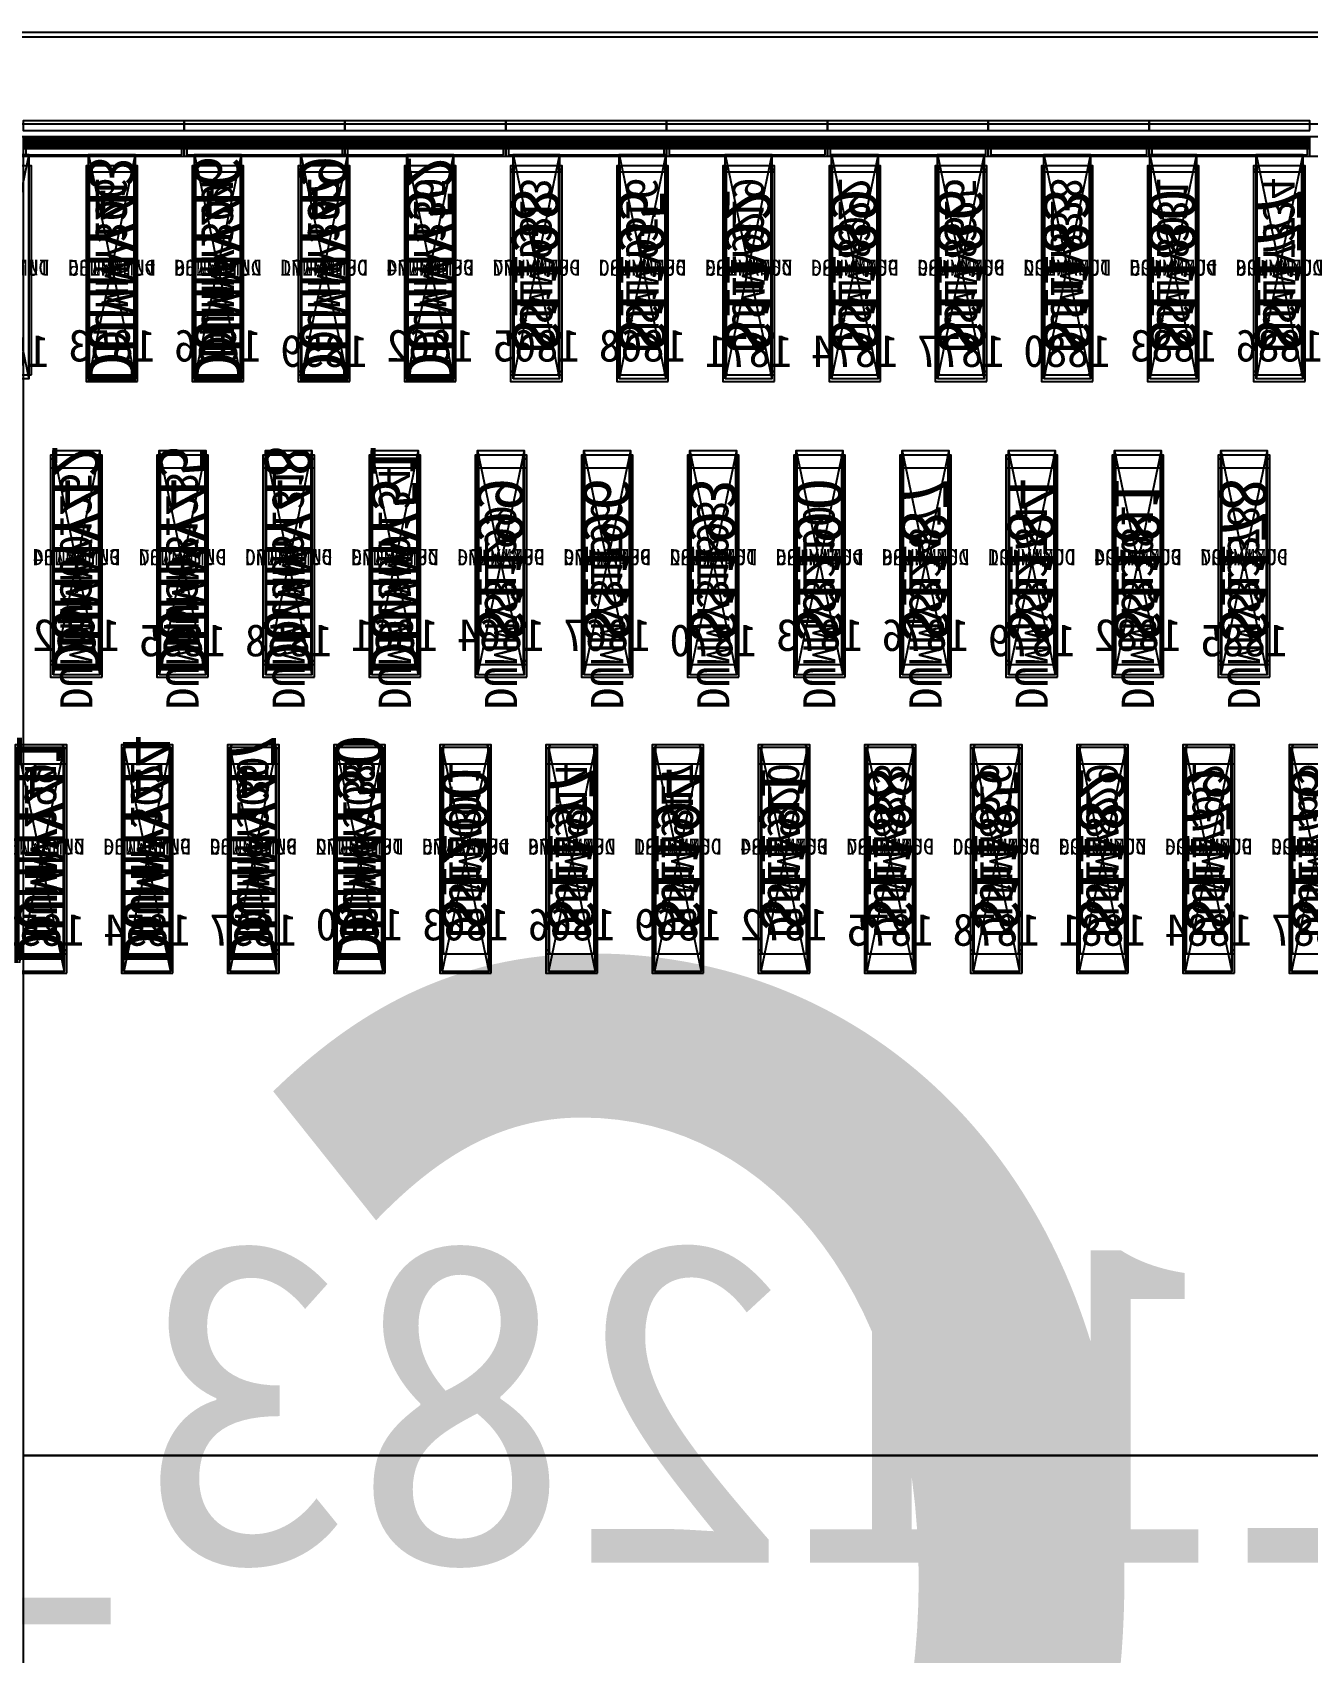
# Model space of a CAD drawing. Header units: millimetres. Extents: x 427 to 2444, y 137 to 817.
# Drawn here: x 1135.65 to 1136.046, y 301.148 to 301.651 of the extents above; entities that cross this region are included whole.
import ezdxf
from ezdxf.enums import TextEntityAlignment as Align

# ---------------------------------------------------------------- set-up
doc = ezdxf.new("R2010")
doc.units = ezdxf.units.MM
for name, color, linetype in [('L0', 211, 'Continuous'), ('L102', 91, 'Continuous'), ('L114', 213, 'Continuous'), ('L240', 60, 'Continuous'), ('L241', 200, 'Continuous'), ('L242', 51, 'Continuous'), ('L245', 53, 'Continuous'), ('L246', 93, 'Continuous'), ('L247', 13, 'Continuous'), ('L248', 171, 'Continuous'), ('L59', 140, 'Continuous'), ('L63', 4, 'Continuous')]:
    doc.layers.add(name, color=color, linetype=linetype)
doc.styles.add('txt', font='simhei.ttf')

# ---------------------------------------------------------------- blocks, each defined once
blk = doc.blocks.new('HX8394_F_PAD')
at = {"layer": 'L0'}
blk.add_lwpolyline([(-13.86, -0.4025), (-13.86, 0.4025), (13.86, 0.4025), (13.86, -0.4025), (-13.86, -0.4025)], close=True, dxfattribs=at)
at = {"layer": 'L241'}
blk.add_lwpolyline([(-13.9, -0.435), (-13.9, 0.435), (13.9, 0.435), (13.9, -0.435), (-13.9, -0.435)], close=True, dxfattribs=at)
at = {"layer": 'L242'}
for points in [[(-0.397, 0.3285), (-0.3985, 0.33), (-0.3985, 0.392), (-0.397, 0.3935), (-0.384, 0.3935), (-0.3825, 0.392), (-0.3825, 0.33), (-0.384, 0.3285), (-0.397, 0.3285)], [(-0.364, 0.3285), (-0.3655, 0.33), (-0.3655, 0.392), (-0.364, 0.3935), (-0.351, 0.3935), (-0.3495, 0.392), (-0.3495, 0.33), (-0.351, 0.3285), (-0.364, 0.3285)], [(-0.331, 0.3285), (-0.3325, 0.33), (-0.3325, 0.392), (-0.331, 0.3935), (-0.318, 0.3935), (-0.3165, 0.392), (-0.3165, 0.33), (-0.318, 0.3285), (-0.331, 0.3285)], [(-0.298, 0.3285), (-0.2995, 0.33), (-0.2995, 0.392), (-0.298, 0.3935), (-0.285, 0.3935), (-0.2835, 0.392), (-0.2835, 0.33), (-0.285, 0.3285), (-0.298, 0.3285)], [(-0.265, 0.3285), (-0.2665, 0.33), (-0.2665, 0.392), (-0.265, 0.3935), (-0.252, 0.3935), (-0.2505, 0.392), (-0.2505, 0.33), (-0.252, 0.3285), (-0.265, 0.3285)], [(-0.232, 0.3285), (-0.2335, 0.33), (-0.2335, 0.392), (-0.232, 0.3935), (-0.219, 0.3935), (-0.2175, 0.392), (-0.2175, 0.33), (-0.219, 0.3285), (-0.232, 0.3285)], [(-0.199, 0.3285), (-0.2005, 0.33), (-0.2005, 0.392), (-0.199, 0.3935), (-0.186, 0.3935), (-0.1845, 0.392), (-0.1845, 0.33), (-0.186, 0.3285), (-0.199, 0.3285)], [(-0.166, 0.3285), (-0.1675, 0.33), (-0.1675, 0.392), (-0.166, 0.3935), (-0.153, 0.3935), (-0.1515, 0.392), (-0.1515, 0.33), (-0.153, 0.3285), (-0.166, 0.3285)], [(-0.133, 0.3285), (-0.1345, 0.33), (-0.1345, 0.392), (-0.133, 0.3935), (-0.12, 0.3935), (-0.1185, 0.392), (-0.1185, 0.33), (-0.12, 0.3285), (-0.133, 0.3285)], [(-0.1, 0.3285), (-0.1015, 0.33), (-0.1015, 0.392), (-0.1, 0.3935), (-0.087, 0.3935), (-0.0855, 0.392), (-0.0855, 0.33), (-0.087, 0.3285), (-0.1, 0.3285)], [(-0.067, 0.3285), (-0.0685, 0.33), (-0.0685, 0.392), (-0.067, 0.3935), (-0.054, 0.3935), (-0.0525, 0.392), (-0.0525, 0.33), (-0.054, 0.3285), (-0.067, 0.3285)], [(-0.034, 0.3285), (-0.0355, 0.33), (-0.0355, 0.392), (-0.034, 0.3935), (-0.021, 0.3935), (-0.0195, 0.392), (-0.0195, 0.33), (-0.021, 0.3285), (-0.034, 0.3285)], [(-0.386, 0.2385), (-0.3875, 0.24), (-0.3875, 0.302), (-0.386, 0.3035), (-0.373, 0.3035), (-0.3715, 0.302), (-0.3715, 0.24), (-0.373, 0.2385), (-0.386, 0.2385)], [(-0.353, 0.2385), (-0.3545, 0.24), (-0.3545, 0.302), (-0.353, 0.3035), (-0.34, 0.3035), (-0.3385, 0.302), (-0.3385, 0.24), (-0.34, 0.2385), (-0.353, 0.2385)], [(-0.32, 0.2385), (-0.3215, 0.24), (-0.3215, 0.302), (-0.32, 0.3035), (-0.307, 0.3035), (-0.3055, 0.302), (-0.3055, 0.24), (-0.307, 0.2385), (-0.32, 0.2385)], [(-0.287, 0.2385), (-0.2885, 0.24), (-0.2885, 0.302), (-0.287, 0.3035), (-0.274, 0.3035), (-0.2725, 0.302), (-0.2725, 0.24), (-0.274, 0.2385), (-0.287, 0.2385)], [(-0.254, 0.2385), (-0.2555, 0.24), (-0.2555, 0.302), (-0.254, 0.3035), (-0.241, 0.3035), (-0.2395, 0.302), (-0.2395, 0.24), (-0.241, 0.2385), (-0.254, 0.2385)], [(-0.221, 0.2385), (-0.2225, 0.24), (-0.2225, 0.302), (-0.221, 0.3035), (-0.208, 0.3035), (-0.2065, 0.302), (-0.2065, 0.24), (-0.208, 0.2385), (-0.221, 0.2385)], [(-0.188, 0.2385), (-0.1895, 0.24), (-0.1895, 0.302), (-0.188, 0.3035), (-0.175, 0.3035), (-0.1735, 0.302), (-0.1735, 0.24), (-0.175, 0.2385), (-0.188, 0.2385)], [(-0.155, 0.2385), (-0.1565, 0.24), (-0.1565, 0.302), (-0.155, 0.3035), (-0.142, 0.3035), (-0.1405, 0.302), (-0.1405, 0.24), (-0.142, 0.2385), (-0.155, 0.2385)], [(-0.122, 0.2385), (-0.1235, 0.24), (-0.1235, 0.302), (-0.122, 0.3035), (-0.109, 0.3035), (-0.1075, 0.302), (-0.1075, 0.24), (-0.109, 0.2385), (-0.122, 0.2385)], [(-0.089, 0.2385), (-0.0905, 0.24), (-0.0905, 0.302), (-0.089, 0.3035), (-0.076, 0.3035), (-0.0745, 0.302), (-0.0745, 0.24), (-0.076, 0.2385), (-0.089, 0.2385)], [(-0.056, 0.2385), (-0.0575, 0.24), (-0.0575, 0.302), (-0.056, 0.3035), (-0.043, 0.3035), (-0.0415, 0.302), (-0.0415, 0.24), (-0.043, 0.2385), (-0.056, 0.2385)], [(-0.023, 0.2385), (-0.0245, 0.24), (-0.0245, 0.302), (-0.023, 0.3035), (-0.01, 0.3035), (-0.0085, 0.302), (-0.0085, 0.24), (-0.01, 0.2385), (-0.023, 0.2385)], [(-0.408, 0.1485), (-0.4095, 0.15), (-0.4095, 0.212), (-0.408, 0.2135), (-0.395, 0.2135), (-0.3935, 0.212), (-0.3935, 0.15), (-0.395, 0.1485), (-0.408, 0.1485)], [(-0.375, 0.1485), (-0.3765, 0.15), (-0.3765, 0.212), (-0.375, 0.2135), (-0.362, 0.2135), (-0.3605, 0.212), (-0.3605, 0.15), (-0.362, 0.1485), (-0.375, 0.1485)], [(-0.342, 0.1485), (-0.3435, 0.15), (-0.3435, 0.212), (-0.342, 0.2135), (-0.329, 0.2135), (-0.3275, 0.212), (-0.3275, 0.15), (-0.329, 0.1485), (-0.342, 0.1485)], [(-0.309, 0.1485), (-0.3105, 0.15), (-0.3105, 0.212), (-0.309, 0.2135), (-0.296, 0.2135), (-0.2945, 0.212), (-0.2945, 0.15), (-0.296, 0.1485), (-0.309, 0.1485)], [(-0.276, 0.1485), (-0.2775, 0.15), (-0.2775, 0.212), (-0.276, 0.2135), (-0.263, 0.2135), (-0.2615, 0.212), (-0.2615, 0.15), (-0.263, 0.1485), (-0.276, 0.1485)], [(-0.243, 0.1485), (-0.2445, 0.15), (-0.2445, 0.212), (-0.243, 0.2135), (-0.23, 0.2135), (-0.2285, 0.212), (-0.2285, 0.15), (-0.23, 0.1485), (-0.243, 0.1485)], [(-0.21, 0.1485), (-0.2115, 0.15), (-0.2115, 0.212), (-0.21, 0.2135), (-0.197, 0.2135), (-0.1955, 0.212), (-0.1955, 0.15), (-0.197, 0.1485), (-0.21, 0.1485)], [(-0.177, 0.1485), (-0.1785, 0.15), (-0.1785, 0.212), (-0.177, 0.2135), (-0.164, 0.2135), (-0.1625, 0.212), (-0.1625, 0.15), (-0.164, 0.1485), (-0.177, 0.1485)], [(-0.144, 0.1485), (-0.1455, 0.15), (-0.1455, 0.212), (-0.144, 0.2135), (-0.131, 0.2135), (-0.1295, 0.212), (-0.1295, 0.15), (-0.131, 0.1485), (-0.144, 0.1485)], [(-0.111, 0.1485), (-0.1125, 0.15), (-0.1125, 0.212), (-0.111, 0.2135), (-0.098, 0.2135), (-0.0965, 0.212), (-0.0965, 0.15), (-0.098, 0.1485), (-0.111, 0.1485)], [(-0.078, 0.1485), (-0.0795, 0.15), (-0.0795, 0.212), (-0.078, 0.2135), (-0.065, 0.2135), (-0.0635, 0.212), (-0.0635, 0.15), (-0.065, 0.1485), (-0.078, 0.1485)], [(-0.045, 0.1485), (-0.0465, 0.15), (-0.0465, 0.212), (-0.045, 0.2135), (-0.032, 0.2135), (-0.0305, 0.212), (-0.0305, 0.15), (-0.032, 0.1485), (-0.045, 0.1485)], [(-0.012, 0.1485), (-0.0135, 0.15), (-0.0135, 0.212), (-0.012, 0.2135), (0.001, 0.2135), (0.0025, 0.212), (0.0025, 0.15), (0.001, 0.1485), (-0.012, 0.1485)]]:
    blk.add_lwpolyline(points, close=True, dxfattribs=at)
at = {"layer": 'L247', "style": 'txt'}
for s, p in [('DUMMY135', (-0.1265, 0.362666)), ('DUMMY132', (-0.0935, 0.362666)), ('DUMMY126', (-0.0275, 0.362666)), ('DUMMY129', (-0.0605, 0.361)), ('S1183', (-0.3245, 0.362666)), ('S1192', (-0.2255, 0.362666)), ('S1177', (-0.3905, 0.361)), ('S1180', (-0.3575, 0.361)), ('S1186', (-0.2915, 0.361)), ('S1189', (-0.2585, 0.361)), ('S1195', (-0.1925, 0.361)), ('S1198', (-0.1595, 0.361)), ('DUMMY134', (-0.1155, 0.272666)), ('DUMMY131', (-0.0825, 0.272666)), ('DUMMY128', (-0.0495, 0.271)), ('DUMMY125', (-0.0165, 0.271)), ('S1178', (-0.3795, 0.271)), ('S1181', (-0.3465, 0.271)), ('S1184', (-0.3135, 0.271)), ('S1187', (-0.2805, 0.271)), ('S1190', (-0.2475, 0.271)), ('S1193', (-0.2145, 0.272666)), ('S1196', (-0.1815, 0.272666)), ('S1199', (-0.1485, 0.271)), ('DUMMY133', (-0.1045, 0.182666)), ('DUMMY130', (-0.0715, 0.182666)), ('DUMMY127', (-0.0385, 0.181)), ('DUMMY124', (-0.0055, 0.181)), ('S1176', (-0.4015, 0.181)), ('S1179', (-0.3685, 0.181)), ('S1182', (-0.3355, 0.181)), ('S1185', (-0.3025, 0.181)), ('S1188', (-0.2695, 0.181)), ('S1191', (-0.2365, 0.181)), ('S1194', (-0.2035, 0.181)), ('S1197', (-0.1705, 0.181)), ('S1200', (-0.1375, 0.181))]:
    blk.add_text(s, height=0.01, rotation=90, dxfattribs=at).set_placement(p, align=Align.MIDDLE_CENTER)
at = {"layer": 'L248', "style": 'txt'}
blk.add_text('27800x870(include SR&SL)', height=0.5, dxfattribs=at).set_placement((-0.381772, 0.019694), align=Align.MIDDLE_CENTER)
blk = doc.blocks.new('NTBUMP_65X16')
at = {"layer": 'L242'}
blk.add_lwpolyline([(-0.008, -0.0325), (-0.008, 0.0325), (0.008, 0.0325), (0.008, -0.0325), (-0.008, -0.0325)], close=True, dxfattribs=at)
blk = doc.blocks.new('ILI9881C_AA_NTBUMP_PM_875UM')
at = {"layer": 'L241'}
blk.add_lwpolyline([(-13.92, -0.4375), (-13.92, 0.4375), (13.92, 0.4375), (13.92, -0.4375), (-13.92, -0.4375)], close=True, dxfattribs=at)
at = {"rotation": 180}
for p in [(-0.3905, 0.365), (-0.3575, 0.365), (-0.3245, 0.365), (-0.2915, 0.365), (-0.2585, 0.365), (-0.2255, 0.365), (-0.1925, 0.365), (-0.1595, 0.365), (-0.1265, 0.365), (-0.0935, 0.365), (-0.0605, 0.365), (-0.0275, 0.365), (-0.3795, 0.275), (-0.3465, 0.275), (-0.3135, 0.275), (-0.2805, 0.275), (-0.2475, 0.275), (-0.2145, 0.275), (-0.1815, 0.275), (-0.1485, 0.275), (-0.1155, 0.275), (-0.0825, 0.275), (-0.0495, 0.275), (-0.0165, 0.275), (-0.4015, 0.185), (-0.3685, 0.185), (-0.3355, 0.185), (-0.3025, 0.185), (-0.2695, 0.185), (-0.2365, 0.185), (-0.2035, 0.185), (-0.1705, 0.185), (-0.1375, 0.185), (-0.1045, 0.185), (-0.0715, 0.185), (-0.0385, 0.185), (-0.0055, 0.185)]:
    blk.add_blockref('NTBUMP_65X16', p, dxfattribs=at)
at = {"layer": 'L246', "style": 'txt'}
for s, p in [('DUMMY52', (-0.1265, 0.365)), ('DUMMY49', (-0.0935, 0.365)), ('DUMMY46', (-0.0605, 0.365)), ('DUMMY43', (-0.0275, 0.365)), ('S1177', (-0.3905, 0.365)), ('S1180', (-0.3575, 0.365)), ('S1183', (-0.3245, 0.365)), ('S1186', (-0.2915, 0.365)), ('S1189', (-0.2585, 0.365)), ('S1192', (-0.2255, 0.365)), ('S1195', (-0.1925, 0.365)), ('S1198', (-0.1595, 0.365)), ('DUMMY51', (-0.1155, 0.275)), ('DUMMY48', (-0.0825, 0.275)), ('DUMMY45', (-0.0495, 0.275)), ('DUMMY42', (-0.0165, 0.275)), ('S1178', (-0.3795, 0.275)), ('S1181', (-0.3465, 0.275)), ('S1184', (-0.3135, 0.275)), ('S1187', (-0.2805, 0.275)), ('S1190', (-0.2475, 0.275)), ('S1193', (-0.2145, 0.275)), ('S1196', (-0.1815, 0.275)), ('S1199', (-0.1485, 0.275)), ('DUMMY50', (-0.1045, 0.185)), ('DUMMY47', (-0.0715, 0.185)), ('DUMMY44', (-0.0385, 0.185)), ('DUMMY41', (-0.0055, 0.185)), ('S1176', (-0.4015, 0.185)), ('S1179', (-0.3685, 0.185)), ('S1182', (-0.3355, 0.185)), ('S1185', (-0.3025, 0.185)), ('S1188', (-0.2695, 0.185)), ('S1191', (-0.2365, 0.185)), ('S1194', (-0.2035, 0.185)), ('S1197', (-0.1705, 0.185)), ('S1200', (-0.1375, 0.185))]:
    blk.add_text(s, height=0.015, rotation=90, dxfattribs=at).set_placement(p, align=Align.MIDDLE_CENTER)
for s, p in [('1886', (-0.3905, 0.341666)), ('1883', (-0.3575, 0.341666)), ('1880', (-0.3245, 0.34)), ('1877', (-0.2915, 0.34)), ('1874', (-0.2585, 0.34)), ('1871', (-0.2255, 0.34)), ('1868', (-0.1925, 0.341666)), ('1865', (-0.1595, 0.341666)), ('1862', (-0.1265, 0.341666)), ('1859', (-0.0935, 0.34)), ('1856', (-0.0605, 0.341666)), ('1853', (-0.0275, 0.341666)), ('1850', (0.0055, 0.34)), ('1885', (-0.3795, 0.25)), ('1882', (-0.3465, 0.251666)), ('1879', (-0.3135, 0.25)), ('1876', (-0.2805, 0.251666)), ('1873', (-0.2475, 0.251666)), ('1870', (-0.2145, 0.25)), ('1867', (-0.1815, 0.251666)), ('1864', (-0.1485, 0.251666)), ('1861', (-0.1155, 0.251666)), ('1858', (-0.0825, 0.25)), ('1855', (-0.0495, 0.25)), ('1852', (-0.0165, 0.251666)), ('1872', (-0.2365, 0.161666)), ('1869', (-0.2035, 0.161666)), ('1866', (-0.1705, 0.161666)), ('1863', (-0.1375, 0.161666)), ('1860', (-0.1045, 0.161666)), ('1887', (-0.4015, 0.16)), ('1884', (-0.3685, 0.16)), ('1881', (-0.3355, 0.16)), ('1878', (-0.3025, 0.16)), ('1875', (-0.2695, 0.16)), ('1857', (-0.0715, 0.16)), ('1854', (-0.0385, 0.16)), ('1851', (-0.0055, 0.16))]:
    blk.add_text(s, height=0.01, dxfattribs=at).set_placement(p, align=Align.MIDDLE_CENTER)
blk = doc.blocks.new('OUT_3BUMP')
at = {"layer": 'L242'}
for points in [[(0, 0.206), (0, 0.271), (0.016, 0.271), (0.016, 0.206), (0, 0.206)], [(0.011, 0.116), (0.011, 0.181), (0.027, 0.181), (0.027, 0.116), (0.011, 0.116)], [(0.022, 0.026), (0.022, 0.091), (0.038, 0.091), (0.038, 0.026), (0.022, 0.026)]]:
    blk.add_lwpolyline(points, close=True, dxfattribs=at)
blk = doc.blocks.new('JD9365Z_PAD_20170829_Y880')
at = {"layer": 'L241'}
blk.add_lwpolyline([(-13.95, -0.41), (-13.95, 0.41), (13.95, 0.41), (13.95, -0.41), (-13.95, -0.41)], close=True, dxfattribs=at)
at = {"row_count": 1, "column_count": 84, "row_spacing": 0.245, "column_spacing": 0.033}
blk.add_blockref('OUT_3BUMP', (-1.3885, 0.13), dxfattribs=at)
at = {"layer": 'L240', "style": 'txt'}
for s, p in [('DUMMY207', (-0.3905, 0.369333)), ('DUMMY204', (-0.3575, 0.369333)), ('DUMMY201', (-0.3245, 0.369333)), ('DUMMY198', (-0.2915, 0.369333)), ('DUMMY195', (-0.2585, 0.369333)), ('DUMMY192', (-0.2255, 0.369333)), ('DUMMY189', (-0.1925, 0.369333)), ('DUMMY186', (-0.1595, 0.369333)), ('DUMMY183', (-0.1265, 0.369333)), ('DUMMY180', (-0.0935, 0.369333)), ('DUMMY177', (-0.0605, 0.369333)), ('DUMMY174', (-0.0275, 0.369333)), ('DUMMY171', (0.0055, 0.369333)), ('DUMMY206', (-0.3795, 0.279333)), ('DUMMY203', (-0.3465, 0.279333)), ('DUMMY200', (-0.3135, 0.279333)), ('DUMMY197', (-0.2805, 0.279333)), ('DUMMY194', (-0.2475, 0.279333)), ('DUMMY191', (-0.2145, 0.279333)), ('DUMMY188', (-0.1815, 0.279333)), ('DUMMY185', (-0.1485, 0.279333)), ('DUMMY182', (-0.1155, 0.279333)), ('DUMMY179', (-0.0825, 0.279333)), ('DUMMY176', (-0.0495, 0.279333)), ('DUMMY173', (-0.0165, 0.279333)), ('DUMMY208', (-0.4015, 0.189333)), ('DUMMY205', (-0.3685, 0.189333)), ('DUMMY202', (-0.3355, 0.189333)), ('DUMMY199', (-0.3025, 0.189333)), ('DUMMY196', (-0.2695, 0.189333)), ('DUMMY193', (-0.2365, 0.189333)), ('DUMMY190', (-0.2035, 0.189333)), ('DUMMY187', (-0.1705, 0.189333)), ('DUMMY184', (-0.1375, 0.189333)), ('DUMMY181', (-0.1045, 0.189333)), ('DUMMY178', (-0.0715, 0.189333)), ('DUMMY175', (-0.0385, 0.189333)), ('DUMMY172', (-0.0055, 0.189333))]:
    blk.add_text(s, height=0.005, rotation=180, dxfattribs=at).set_placement(p, align=Align.MIDDLE_CENTER)
blk = doc.blocks.new('NV3052C3P_BUMP_ORI_20190911')
at = {"layer": 'L241'}
blk.add_lwpolyline([(-13.8, -0.398), (-13.8, 0.398), (13.8, 0.398), (13.8, -0.398), (-13.8, -0.398)], close=True, dxfattribs=at)
at = {"layer": 'L242'}
for points in [[(-0.3985, 0.32), (-0.3985, 0.385), (-0.3825, 0.385), (-0.3825, 0.32), (-0.3985, 0.32)], [(-0.3655, 0.32), (-0.3655, 0.385), (-0.3495, 0.385), (-0.3495, 0.32), (-0.3655, 0.32)], [(-0.3325, 0.32), (-0.3325, 0.385), (-0.3165, 0.385), (-0.3165, 0.32), (-0.3325, 0.32)], [(-0.2995, 0.32), (-0.2995, 0.385), (-0.2835, 0.385), (-0.2835, 0.32), (-0.2995, 0.32)], [(-0.2665, 0.32), (-0.2665, 0.385), (-0.2505, 0.385), (-0.2505, 0.32), (-0.2665, 0.32)], [(-0.2335, 0.32), (-0.2335, 0.385), (-0.2175, 0.385), (-0.2175, 0.32), (-0.2335, 0.32)], [(-0.2005, 0.32), (-0.2005, 0.385), (-0.1845, 0.385), (-0.1845, 0.32), (-0.2005, 0.32)], [(-0.1675, 0.32), (-0.1675, 0.385), (-0.1515, 0.385), (-0.1515, 0.32), (-0.1675, 0.32)], [(-0.1345, 0.32), (-0.1345, 0.385), (-0.1185, 0.385), (-0.1185, 0.32), (-0.1345, 0.32)], [(-0.1015, 0.32), (-0.1015, 0.385), (-0.0855, 0.385), (-0.0855, 0.32), (-0.1015, 0.32)], [(-0.0685, 0.32), (-0.0685, 0.385), (-0.0525, 0.385), (-0.0525, 0.32), (-0.0685, 0.32)], [(-0.0355, 0.32), (-0.0355, 0.385), (-0.0195, 0.385), (-0.0195, 0.32), (-0.0355, 0.32)], [(-0.3875, 0.23), (-0.3875, 0.295), (-0.3715, 0.295), (-0.3715, 0.23), (-0.3875, 0.23)], [(-0.3545, 0.23), (-0.3545, 0.295), (-0.3385, 0.295), (-0.3385, 0.23), (-0.3545, 0.23)], [(-0.3215, 0.23), (-0.3215, 0.295), (-0.3055, 0.295), (-0.3055, 0.23), (-0.3215, 0.23)], [(-0.2885, 0.23), (-0.2885, 0.295), (-0.2725, 0.295), (-0.2725, 0.23), (-0.2885, 0.23)], [(-0.2555, 0.23), (-0.2555, 0.295), (-0.2395, 0.295), (-0.2395, 0.23), (-0.2555, 0.23)], [(-0.2225, 0.23), (-0.2225, 0.295), (-0.2065, 0.295), (-0.2065, 0.23), (-0.2225, 0.23)], [(-0.1895, 0.23), (-0.1895, 0.295), (-0.1735, 0.295), (-0.1735, 0.23), (-0.1895, 0.23)], [(-0.1565, 0.23), (-0.1565, 0.295), (-0.1405, 0.295), (-0.1405, 0.23), (-0.1565, 0.23)], [(-0.1235, 0.23), (-0.1235, 0.295), (-0.1075, 0.295), (-0.1075, 0.23), (-0.1235, 0.23)], [(-0.0905, 0.23), (-0.0905, 0.295), (-0.0745, 0.295), (-0.0745, 0.23), (-0.0905, 0.23)], [(-0.0575, 0.23), (-0.0575, 0.295), (-0.0415, 0.295), (-0.0415, 0.23), (-0.0575, 0.23)], [(-0.0245, 0.23), (-0.0245, 0.295), (-0.0085, 0.295), (-0.0085, 0.23), (-0.0245, 0.23)], [(-0.4095, 0.14), (-0.4095, 0.205), (-0.3935, 0.205), (-0.3935, 0.14), (-0.4095, 0.14)], [(-0.3765, 0.14), (-0.3765, 0.205), (-0.3605, 0.205), (-0.3605, 0.14), (-0.3765, 0.14)], [(-0.3435, 0.14), (-0.3435, 0.205), (-0.3275, 0.205), (-0.3275, 0.14), (-0.3435, 0.14)], [(-0.3105, 0.14), (-0.3105, 0.205), (-0.2945, 0.205), (-0.2945, 0.14), (-0.3105, 0.14)], [(-0.2775, 0.14), (-0.2775, 0.205), (-0.2615, 0.205), (-0.2615, 0.14), (-0.2775, 0.14)], [(-0.2445, 0.14), (-0.2445, 0.205), (-0.2285, 0.205), (-0.2285, 0.14), (-0.2445, 0.14)], [(-0.2115, 0.14), (-0.2115, 0.205), (-0.1955, 0.205), (-0.1955, 0.14), (-0.2115, 0.14)], [(-0.1785, 0.14), (-0.1785, 0.205), (-0.1625, 0.205), (-0.1625, 0.14), (-0.1785, 0.14)], [(-0.1455, 0.14), (-0.1455, 0.205), (-0.1295, 0.205), (-0.1295, 0.14), (-0.1455, 0.14)], [(-0.1125, 0.14), (-0.1125, 0.205), (-0.0965, 0.205), (-0.0965, 0.14), (-0.1125, 0.14)], [(-0.0795, 0.14), (-0.0795, 0.205), (-0.0635, 0.205), (-0.0635, 0.14), (-0.0795, 0.14)], [(-0.0465, 0.14), (-0.0465, 0.205), (-0.0305, 0.205), (-0.0305, 0.14), (-0.0465, 0.14)], [(-0.0135, 0.14), (-0.0135, 0.205), (0.0025, 0.205), (0.0025, 0.14), (-0.0135, 0.14)]]:
    blk.add_lwpolyline(points, close=True, dxfattribs=at)
at = {"layer": 'L245', "style": 'txt'}
for s, p in [('DUMMY198', (-0.390527, 0.353333)), ('DUMMY195', (-0.357527, 0.353333)), ('DUMMY192', (-0.324527, 0.353333)), ('DUMMY189', (-0.291527, 0.353333)), ('DUMMY186', (-0.258527, 0.353333)), ('DUMMY183', (-0.225527, 0.353333)), ('DUMMY180', (-0.192527, 0.353333)), ('DUMMY177', (-0.159527, 0.353333)), ('DUMMY174', (-0.126527, 0.353333)), ('DUMMY171', (-0.093527, 0.353333)), ('DUMMY168', (-0.060527, 0.353333)), ('DUMMY165', (-0.027527, 0.353333)), ('DUMMY162', (0.005473, 0.353333)), ('DUMMY197', (-0.379527, 0.263333)), ('DUMMY194', (-0.346527, 0.263333)), ('DUMMY191', (-0.313527, 0.263333)), ('DUMMY188', (-0.280527, 0.263333)), ('DUMMY185', (-0.247527, 0.263333)), ('DUMMY182', (-0.214527, 0.263333)), ('DUMMY179', (-0.181527, 0.263333)), ('DUMMY176', (-0.148527, 0.263333)), ('DUMMY173', (-0.115527, 0.263333)), ('DUMMY170', (-0.082527, 0.263333)), ('DUMMY167', (-0.049527, 0.263333)), ('DUMMY164', (-0.016527, 0.263333)), ('DUMMY199', (-0.401527, 0.173333)), ('DUMMY196', (-0.368527, 0.173333)), ('DUMMY193', (-0.335527, 0.173333)), ('DUMMY190', (-0.302527, 0.173333)), ('DUMMY187', (-0.269527, 0.173333)), ('DUMMY184', (-0.236527, 0.173333)), ('DUMMY181', (-0.203527, 0.173333)), ('DUMMY178', (-0.170527, 0.173333)), ('DUMMY175', (-0.137527, 0.173333)), ('DUMMY172', (-0.104527, 0.173333)), ('DUMMY169', (-0.071527, 0.173333)), ('DUMMY166', (-0.038527, 0.173333)), ('DUMMY163', (-0.005527, 0.173333))]:
    blk.add_text(s, height=0.005, dxfattribs=at).set_placement(p, align=Align.MIDDLE_CENTER)
blk = doc.blocks.new('BUMP_14_65')
at = {"layer": 'L242'}
blk.add_lwpolyline([(-0.007, -0.022), (-0.007, 0.043), (0.007, 0.043), (0.007, -0.022), (-0.007, -0.022)], close=True, dxfattribs=at)
blk = doc.blocks.new('FL11283_A_OTHER')
at = {"layer": 'L102'}
blk.add_lwpolyline([(-13.86, 0), (-13.86, 0.41), (0, 0.41), (0, 0), (-13.86, 0)], close=True, dxfattribs=at)
at = {"layer": 'L241'}
blk.add_lwpolyline([(-13.86, -0.41), (-13.86, 0.41), (13.86, 0.41), (13.86, 0.404), (-13.854, 0.404), (-13.854, -0.404), (13.854, -0.404), (13.854, 0.404), (13.86, 0.404), (13.86, -0.41), (-13.86, -0.41)], close=True, dxfattribs=at)
at = {"layer": 'L59'}
for points in [[(-13.86, -0.41), (-13.86, 0.41), (13.86, 0.41), (13.86, -0.41), (-13.86, -0.41)], [(-13.86, -0.41), (-13.86, 0), (0, 0), (0, -0.41), (-13.86, -0.41)]]:
    blk.add_lwpolyline(points, close=True, dxfattribs=at)
for p in [(-0.3905, 0.358), (-0.3575, 0.358), (-0.3245, 0.358), (-0.2915, 0.358), (-0.2585, 0.358), (-0.2255, 0.358), (-0.1925, 0.358), (-0.1595, 0.358), (-0.1265, 0.358), (-0.0935, 0.358), (-0.0605, 0.358), (-0.0275, 0.358), (-0.3795, 0.268), (-0.3465, 0.268), (-0.3135, 0.268), (-0.2805, 0.268), (-0.2475, 0.268), (-0.2145, 0.268), (-0.1815, 0.268), (-0.1485, 0.268), (-0.1155, 0.268), (-0.0825, 0.268), (-0.0495, 0.268), (-0.0165, 0.268), (-0.4015, 0.178), (-0.3685, 0.178), (-0.3355, 0.178), (-0.3025, 0.178), (-0.2695, 0.178), (-0.2365, 0.178), (-0.2035, 0.178), (-0.1705, 0.178), (-0.1375, 0.178), (-0.1045, 0.178), (-0.0715, 0.178), (-0.0385, 0.178), (-0.0055, 0.178)]:
    blk.add_blockref('BUMP_14_65', p)
at = {"layer": 'L102', "style": 'txt'}
for s, p in [('DUMMY334', (-0.3905, 0.370166)), ('DUMMY331', (-0.3575, 0.370166)), ('DUMMY328', (-0.3245, 0.370166)), ('DUMMY325', (-0.2915, 0.370166)), ('DUMMY322', (-0.2585, 0.370166)), ('DUMMY319', (-0.2255, 0.370166)), ('DUMMY316', (-0.1925, 0.370166)), ('DUMMY313', (-0.1595, 0.370166)), ('DUMMY310', (-0.1265, 0.370166)), ('DUMMY307', (-0.0935, 0.370166)), ('DUMMY304', (-0.0605, 0.370166)), ('DUMMY301', (-0.0275, 0.370166)), ('DUMMY333', (-0.3795, 0.259166)), ('DUMMY330', (-0.3465, 0.259166)), ('DUMMY327', (-0.3135, 0.259166)), ('DUMMY324', (-0.2805, 0.259166)), ('DUMMY321', (-0.2475, 0.259166)), ('DUMMY318', (-0.2145, 0.259166)), ('DUMMY315', (-0.1815, 0.259166)), ('DUMMY312', (-0.1485, 0.259166)), ('DUMMY309', (-0.1155, 0.259166)), ('DUMMY306', (-0.0825, 0.259166)), ('DUMMY303', (-0.0495, 0.259166)), ('DUMMY300', (-0.0165, 0.259166)), ('DUMMY335', (-0.4015, 0.188166)), ('DUMMY332', (-0.3685, 0.188166)), ('DUMMY329', (-0.3355, 0.188166)), ('DUMMY326', (-0.3025, 0.188166)), ('DUMMY323', (-0.2695, 0.188166)), ('DUMMY320', (-0.2365, 0.188166)), ('DUMMY317', (-0.2035, 0.188166)), ('DUMMY314', (-0.1705, 0.188166)), ('DUMMY311', (-0.1375, 0.188166)), ('DUMMY308', (-0.1045, 0.188166)), ('DUMMY305', (-0.0715, 0.188166)), ('DUMMY302', (-0.0385, 0.188166)), ('DUMMY299', (-0.0055, 0.188166))]:
    blk.add_text(s, height=0.01, rotation=90, dxfattribs=at).set_placement(p, align=Align.MIDDLE_CENTER)
at = {"layer": 'L59', "style": 'txt'}
blk.add_text('FL11283_A_OTHER', height=0.1, dxfattribs=at).set_placement((0, 0.016666), align=Align.MIDDLE_CENTER)
blk = doc.blocks.new('GC9702_LCDPAD_BUMP')
at = {"layer": 'L242'}
blk.add_lwpolyline([(-0.008, -0.0325), (-0.008, 0.0325), (0.008, 0.0325), (0.008, -0.0325), (-0.008, -0.0325)], close=True, dxfattribs=at)
blk = doc.blocks.new('GC9702_BUMP_NOCOMPENSATION')
at = {"layer": 'L114', "const_width": 0.004}
for points in [[(-0.4, 0.378), (-0.35, 0.378)], [(-0.4, 0.378), (-0.35, 0.378)], [(-0.4, 0.378), (-0.35, 0.378)], [(-0.4, 0.378), (-0.35, 0.378)], [(-0.35, 0.378), (-0.3, 0.378)], [(-0.35, 0.378), (-0.3, 0.378)], [(-0.35, 0.378), (-0.3, 0.378)], [(-0.35, 0.378), (-0.3, 0.378)], [(-0.3, 0.378), (-0.25, 0.378)], [(-0.3, 0.378), (-0.25, 0.378)], [(-0.3, 0.378), (-0.25, 0.378)], [(-0.3, 0.378), (-0.25, 0.378)], [(-0.25, 0.378), (-0.2, 0.378)], [(-0.25, 0.378), (-0.2, 0.378)], [(-0.25, 0.378), (-0.2, 0.378)], [(-0.25, 0.378), (-0.2, 0.378)], [(-0.2, 0.378), (-0.15, 0.378)], [(-0.2, 0.378), (-0.15, 0.378)], [(-0.2, 0.378), (-0.15, 0.378)], [(-0.2, 0.378), (-0.15, 0.378)], [(-0.15, 0.378), (-0.1, 0.378)], [(-0.15, 0.378), (-0.1, 0.378)], [(-0.15, 0.378), (-0.1, 0.378)], [(-0.15, 0.378), (-0.1, 0.378)], [(-0.1, 0.378), (-0.05, 0.378)], [(-0.1, 0.378), (-0.05, 0.378)], [(-0.1, 0.378), (-0.05, 0.378)], [(-0.1, 0.378), (-0.05, 0.378)], [(-0.05, 0.378), (0, 0.378)], [(-0.05, 0.378), (0, 0.378)], [(-0.05, 0.378), (0, 0.378)], [(-0.05, 0.378), (0, 0.378)]]:
    blk.add_lwpolyline(points, dxfattribs=at)
at = {"layer": 'L114'}
for points in [[(-0.4, 0.374), (-0.4, 0.38), (-0.35, 0.38), (-0.35, 0.374), (-0.4, 0.374)], [(-0.4, 0.374), (-0.4, 0.38), (-0.35, 0.38), (-0.35, 0.374), (-0.4, 0.374)], [(-0.39926, 0.37443), (-0.39926, 0.379), (-0.35082, 0.379), (-0.35082, 0.37443), (-0.39926, 0.37443)], [(-0.39926, 0.37443), (-0.39926, 0.379), (-0.35082, 0.379), (-0.35082, 0.37443), (-0.39926, 0.37443)], [(-0.35, 0.374), (-0.35, 0.38), (-0.3, 0.38), (-0.3, 0.374), (-0.35, 0.374)], [(-0.35, 0.374), (-0.35, 0.38), (-0.3, 0.38), (-0.3, 0.374), (-0.35, 0.374)], [(-0.34926, 0.37443), (-0.34926, 0.379), (-0.30082, 0.379), (-0.30082, 0.37443), (-0.34926, 0.37443)], [(-0.34926, 0.37443), (-0.34926, 0.379), (-0.30082, 0.379), (-0.30082, 0.37443), (-0.34926, 0.37443)], [(-0.3, 0.374), (-0.3, 0.38), (-0.25, 0.38), (-0.25, 0.374), (-0.3, 0.374)], [(-0.3, 0.374), (-0.3, 0.38), (-0.25, 0.38), (-0.25, 0.374), (-0.3, 0.374)], [(-0.29926, 0.37443), (-0.29926, 0.379), (-0.25082, 0.379), (-0.25082, 0.37443), (-0.29926, 0.37443)], [(-0.29926, 0.37443), (-0.29926, 0.379), (-0.25082, 0.379), (-0.25082, 0.37443), (-0.29926, 0.37443)], [(-0.25, 0.374), (-0.25, 0.38), (-0.2, 0.38), (-0.2, 0.374), (-0.25, 0.374)], [(-0.25, 0.374), (-0.25, 0.38), (-0.2, 0.38), (-0.2, 0.374), (-0.25, 0.374)], [(-0.24926, 0.37443), (-0.24926, 0.379), (-0.20082, 0.379), (-0.20082, 0.37443), (-0.24926, 0.37443)], [(-0.24926, 0.37443), (-0.24926, 0.379), (-0.20082, 0.379), (-0.20082, 0.37443), (-0.24926, 0.37443)], [(-0.2, 0.374), (-0.2, 0.38), (-0.15, 0.38), (-0.15, 0.374), (-0.2, 0.374)], [(-0.2, 0.374), (-0.2, 0.38), (-0.15, 0.38), (-0.15, 0.374), (-0.2, 0.374)], [(-0.19926, 0.37443), (-0.19926, 0.379), (-0.15082, 0.379), (-0.15082, 0.37443), (-0.19926, 0.37443)], [(-0.19926, 0.37443), (-0.19926, 0.379), (-0.15082, 0.379), (-0.15082, 0.37443), (-0.19926, 0.37443)], [(-0.15, 0.374), (-0.15, 0.38), (-0.1, 0.38), (-0.1, 0.374), (-0.15, 0.374)], [(-0.15, 0.374), (-0.15, 0.38), (-0.1, 0.38), (-0.1, 0.374), (-0.15, 0.374)], [(-0.14926, 0.37443), (-0.14926, 0.379), (-0.10082, 0.379), (-0.10082, 0.37443), (-0.14926, 0.37443)], [(-0.14926, 0.37443), (-0.14926, 0.379), (-0.10082, 0.379), (-0.10082, 0.37443), (-0.14926, 0.37443)], [(-0.1, 0.374), (-0.1, 0.38), (-0.05, 0.38), (-0.05, 0.374), (-0.1, 0.374)], [(-0.1, 0.374), (-0.1, 0.38), (-0.05, 0.38), (-0.05, 0.374), (-0.1, 0.374)], [(-0.09926, 0.37443), (-0.09926, 0.379), (-0.05082, 0.379), (-0.05082, 0.37443), (-0.09926, 0.37443)], [(-0.09926, 0.37443), (-0.09926, 0.379), (-0.05082, 0.379), (-0.05082, 0.37443), (-0.09926, 0.37443)], [(-0.05, 0.374), (-0.05, 0.38), (0, 0.38), (0, 0.374), (-0.05, 0.374)], [(-0.05, 0.374), (-0.05, 0.38), (0, 0.38), (0, 0.374), (-0.05, 0.374)], [(-0.04926, 0.37443), (-0.04926, 0.379), (-0.00082, 0.379), (-0.00082, 0.37443), (-0.04926, 0.37443)], [(-0.04926, 0.37443), (-0.04926, 0.379), (-0.00082, 0.379), (-0.00082, 0.37443), (-0.04926, 0.37443)]]:
    blk.add_lwpolyline(points, close=True, dxfattribs=at)
at = {"layer": 'L241'}
for points in [[(-0.4, 0.382), (-0.4, 0.385), (-0.35, 0.385), (-0.35, 0.382), (-0.4, 0.382)], [(-0.4, 0.382), (-0.4, 0.385), (-0.35, 0.385), (-0.35, 0.382), (-0.4, 0.382)], [(-0.35, 0.382), (-0.35, 0.385), (-0.3, 0.385), (-0.3, 0.382), (-0.35, 0.382)], [(-0.35, 0.382), (-0.35, 0.385), (-0.3, 0.385), (-0.3, 0.382), (-0.35, 0.382)], [(-0.3, 0.382), (-0.3, 0.385), (-0.25, 0.385), (-0.25, 0.382), (-0.3, 0.382)], [(-0.3, 0.382), (-0.3, 0.385), (-0.25, 0.385), (-0.25, 0.382), (-0.3, 0.382)], [(-0.25, 0.382), (-0.25, 0.385), (-0.2, 0.385), (-0.2, 0.382), (-0.25, 0.382)], [(-0.25, 0.382), (-0.25, 0.385), (-0.2, 0.385), (-0.2, 0.382), (-0.25, 0.382)], [(-0.2, 0.382), (-0.2, 0.385), (-0.15, 0.385), (-0.15, 0.382), (-0.2, 0.382)], [(-0.2, 0.382), (-0.2, 0.385), (-0.15, 0.385), (-0.15, 0.382), (-0.2, 0.382)], [(-0.15, 0.382), (-0.15, 0.385), (-0.1, 0.385), (-0.1, 0.382), (-0.15, 0.382)], [(-0.15, 0.382), (-0.15, 0.385), (-0.1, 0.385), (-0.1, 0.382), (-0.15, 0.382)], [(-0.1, 0.382), (-0.1, 0.385), (-0.05, 0.385), (-0.05, 0.382), (-0.1, 0.382)], [(-0.1, 0.382), (-0.1, 0.385), (-0.05, 0.385), (-0.05, 0.382), (-0.1, 0.382)], [(-0.05, 0.382), (-0.05, 0.385), (0, 0.385), (0, 0.382), (-0.05, 0.382)], [(-0.05, 0.382), (-0.05, 0.385), (0, 0.385), (0, 0.382), (-0.05, 0.382)]]:
    blk.add_lwpolyline(points, close=True, dxfattribs=at)
at = {"row_count": 1, "column_count": 413, "row_spacing": 0.065, "column_spacing": 0.033}
for p in [(-13.6235, 0.3365), (-13.6125, 0.2445), (-13.6015, 0.1525)]:
    blk.add_blockref('GC9702_LCDPAD_BUMP', p, dxfattribs=at)
blk = doc.blocks.new('IC_GDS_ALL')
for name, p in [('HX8394_F_PAD', (0, 0.004)), ('ILI9881C_AA_NTBUMP_PM_875UM', (0, 0)), ('GC9702_BUMP_NOCOMPENSATION', (0, 0.0265)), ('NV3052C3P_BUMP_ORI_20190911', (0, 0.0125)), ('JD9365Z_PAD_20170829_Y880', (0, -0.0035)), ('FL11283_A_OTHER', (0, -0.0035))]:
    blk.add_blockref(name, p)
blk = doc.blocks.new('OUTPUT_PAD_SD')
at = {"color": 5, "linetype": 'Continuous'}
blk.add_lwpolyline([(0.00225, 0.078), (0.01675, 0.00825), (0.01675, 0.078), (0.00225, 0.00825)], dxfattribs=at)
at = {"layer": 'L63', "color": 5}
blk.add_lwpolyline([(0.00225, 0.00825), (0.00225, 0.078), (0.01675, 0.078), (0.01675, 0.00825), (0.00225, 0.00825)], close=True, dxfattribs=at)
blk = doc.blocks.new('OUTPUT_PAD_GATE')
at = {"color": 5, "linetype": 'Continuous'}
blk.add_lwpolyline([(0.00175, 0.07125), (0.01625, 0.0015), (0.01625, 0.07125), (0.00175, 0.0015)], dxfattribs=at)
at = {"layer": 'L63', "color": 5}
blk.add_lwpolyline([(0.00175, 0.0015), (0.00175, 0.07125), (0.01625, 0.07125), (0.01625, 0.0015), (0.00175, 0.0015)], close=True, dxfattribs=at)
blk = doc.blocks.new('IC_PAD_ALL')
at = {"row_count": 1, "row_spacing": 0.0685, "column_spacing": 0.066}
for name, p, column_count in [('OUTPUT_PAD_GATE', (0.004, 0.68425), 414), ('OUTPUT_PAD_SD', (0.0365, 0.6775), 414), ('OUTPUT_PAD_GATE', (0.026, 0.59225), 414), ('OUTPUT_PAD_SD', (0.0585, 0.5855), 413), ('OUTPUT_PAD_GATE', (-0.018, 0.5), 414), ('OUTPUT_PAD_SD', (0.0145, 0.49325), 414)]:
    blk.add_blockref(name, p, dxfattribs=dict(at, column_count=column_count))
blk = doc.blocks.new('IC_ALL')
at = {"yscale": -1, "rotation": 180}
blk.add_blockref('IC_GDS_ALL', (14, 0.4375), dxfattribs=at)
blk.add_blockref('IC_PAD_ALL', (0.3525, 0.083))
blk = doc.blocks.new('IC_FPC_OLB_ALL')
blk.add_blockref('IC_ALL', (1.188, 1.0245))

msp = doc.modelspace()

# ---------------------------------------------------------------- block references
msp.add_blockref('IC_FPC_OLB_ALL', (1120.45883, 299.75037))

doc.saveas('drawing.dxf')
